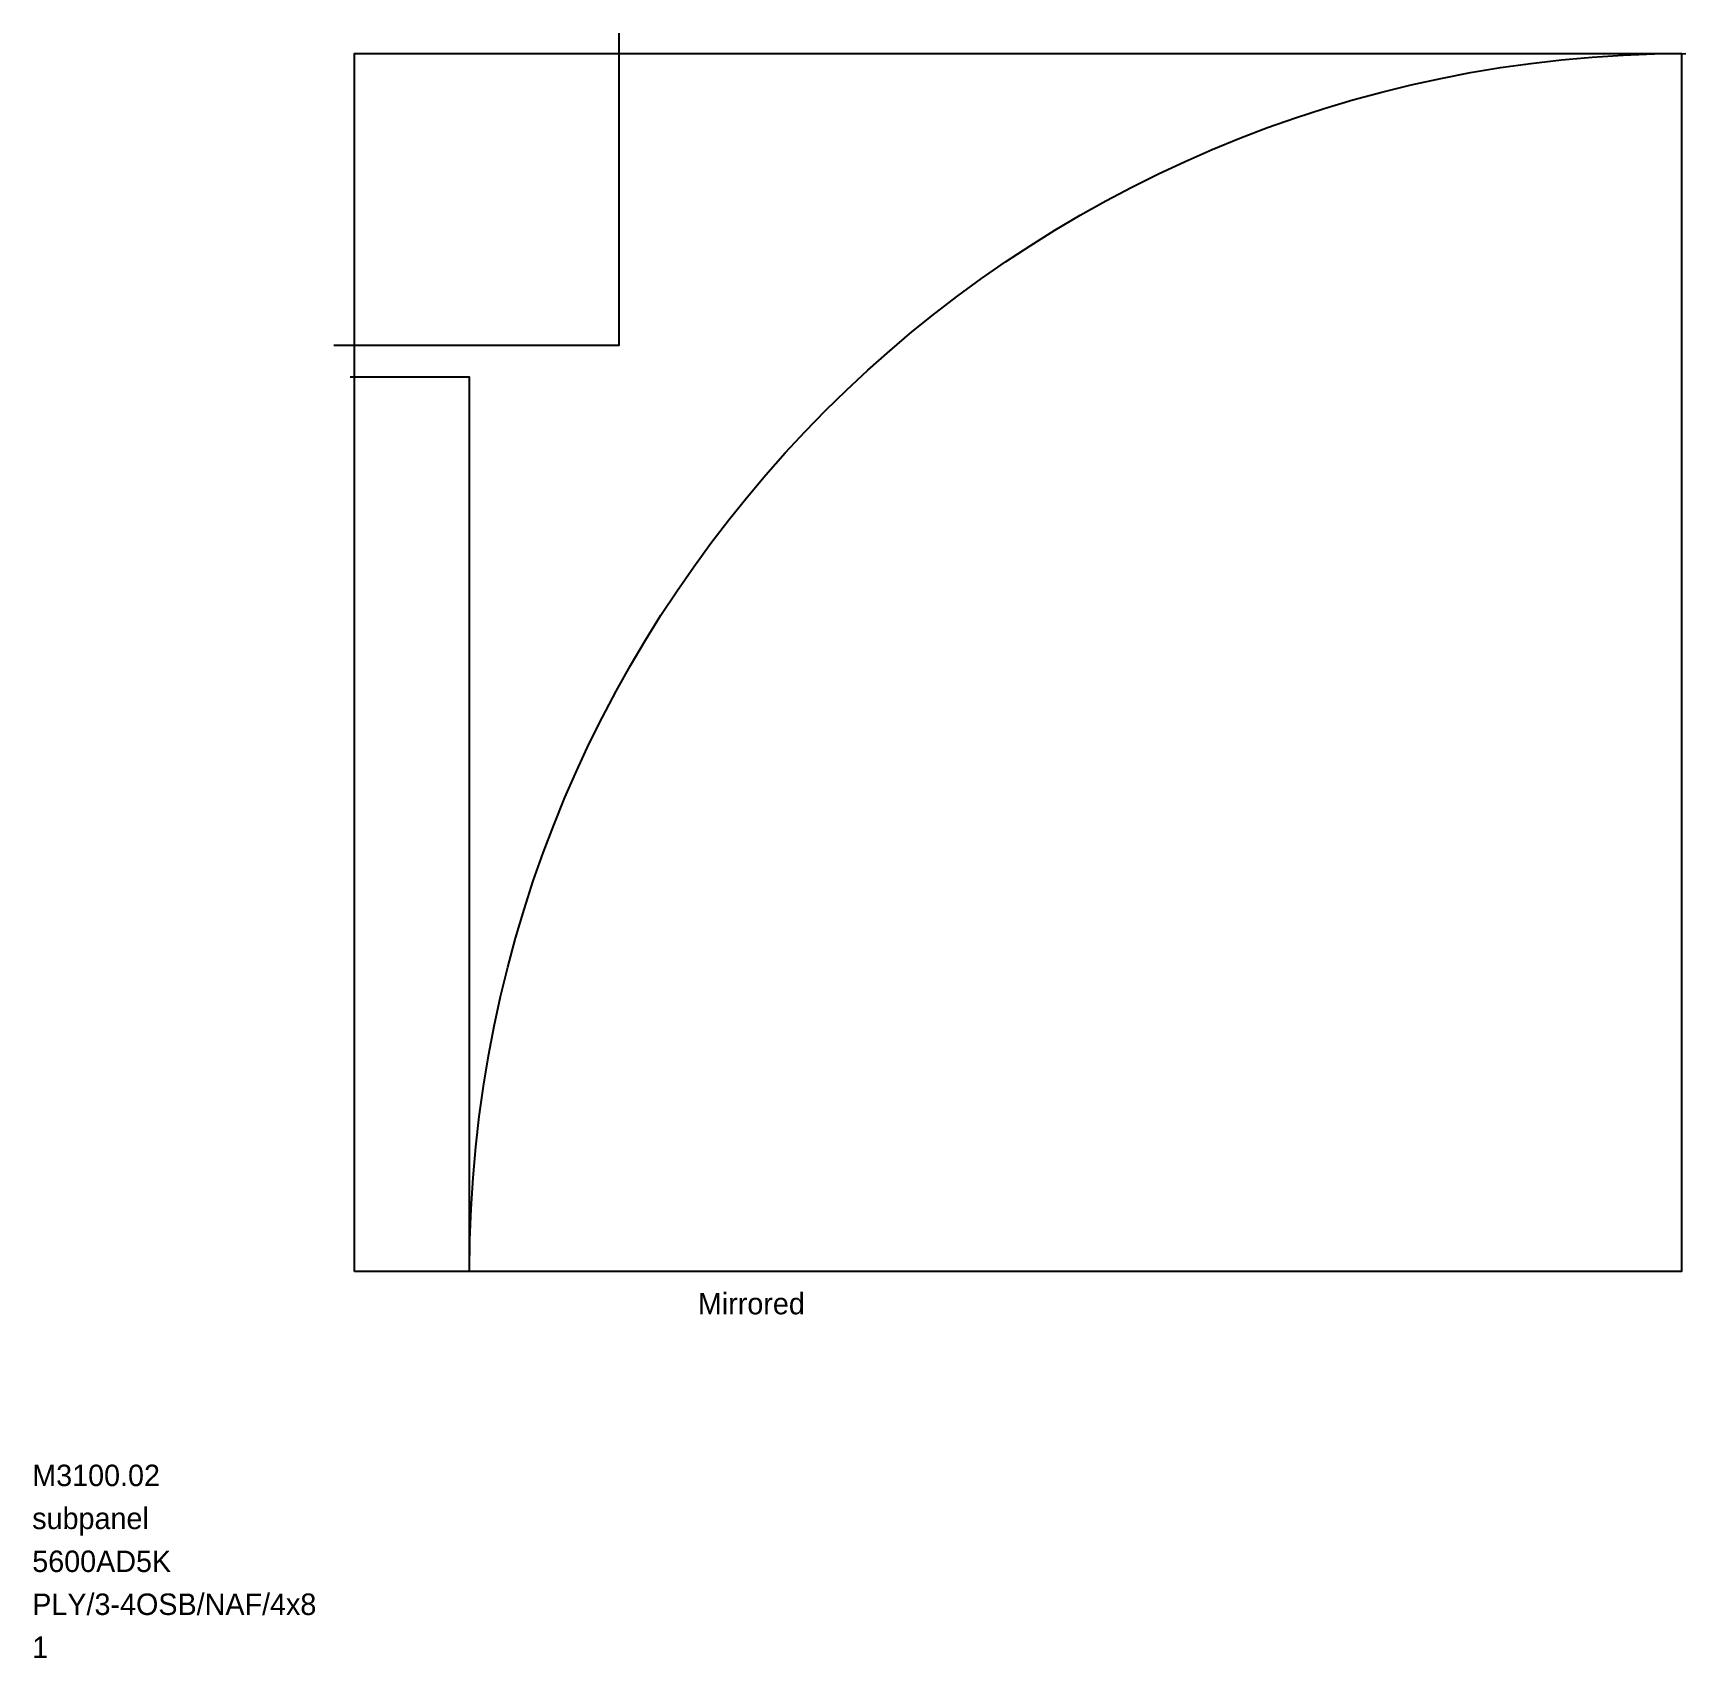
# Model space of a CAD drawing. Header units: metres. Extents: x -7.5 to 31, y -9 to 28.8.
import ezdxf

# ---------------------------------------------------------------- set-up
doc = ezdxf.new("R2010")
doc.units = ezdxf.units.M

msp = doc.modelspace()

# ---------------------------------------------------------------- linework, layer by layer
at = {"layer": 'BORDER_Z0P74', "color": 7}
msp.add_lwpolyline([(0, 0), (0, 28.3567), (30.9065, 28.3567), (30.9065, 0)], close=True, dxfattribs=at)
at = {"layer": 'ROUTE_Z0P75LT130', "color": 3}
for points in [[(-0.475, 21.567099), (-0.1, 21.567099), (6.166225, 21.567099), (6.166225, 28.4567), (6.166225, 28.8317)], [(2.682055, -0.000039), (2.682055, 20.817099), (-0.1, 20.817099)]]:
    msp.add_lwpolyline(points, dxfattribs=at)
at = {"layer": 'ROUTE_Z0P75RT130', "color": 3}
msp.add_lwpolyline([(2.682055, -0.000039, -0.414074461), (31.006475, 28.356958)], format="xyb", dxfattribs=at)

# ---------------------------------------------------------------- texts
at = {"layer": 'DESCRIPTION', "color": 1}
msp.add_text('subpanel', height=0.5, dxfattribs=at).set_placement((-7.5, -6))
at = {"layer": 'FILENAME', "color": 1}
msp.add_text('5600AD5K', height=0.5, dxfattribs=at).set_placement((-7.5, -7))
at = {"layer": 'ITEMNUMBER', "color": 1}
msp.add_text('M3100.02', height=0.5, dxfattribs=at).set_placement((-7.5, -5))
at = {"layer": 'MATERIALNAME', "color": 1}
msp.add_text('PLY/3-4OSB/NAF/4x8', height=0.5, dxfattribs=at).set_placement((-7.5, -8))
at = {"layer": 'Qty', "color": 1}
msp.add_text('1', height=0.5, dxfattribs=at).set_placement((-7.5, -9))
at = {"layer": 'RUNFIELD', "color": 1}
msp.add_text('Mirrored', height=0.5, dxfattribs=at).set_placement((8, -1))

doc.saveas('drawing.dxf')
